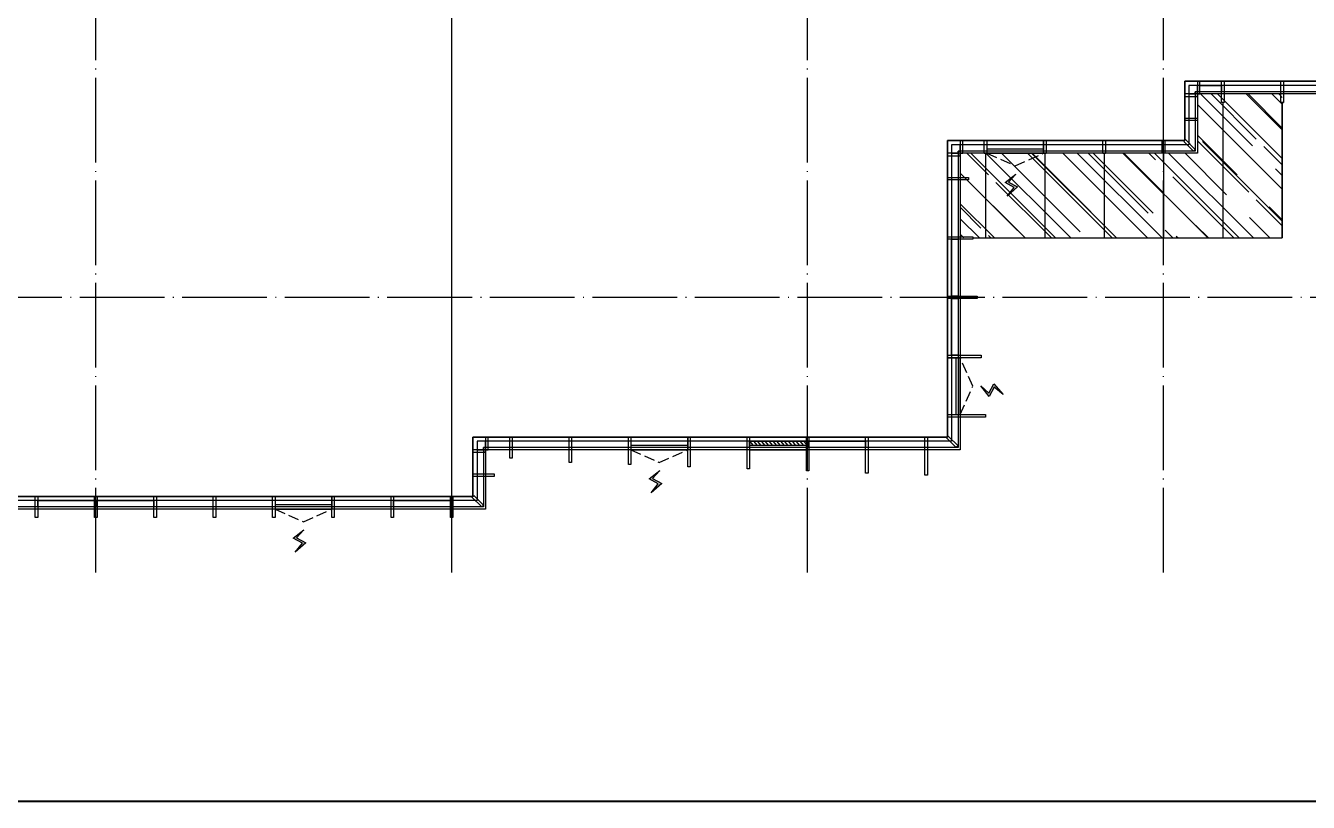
# Model space of a CAD drawing. Extents: x -186750 to 855523, y -12902 to 560425.
# Drawn here: x 600861 to 631134, y 47475 to 65813 of the extents above; entities that cross this region are included whole.
import ezdxf
from ezdxf.xclip import XClip

# ---------------------------------------------------------------- set-up
doc = ezdxf.new("R2010")
doc.units = 0
doc.header["$LTSCALE"] = 1000
doc.header["$MEASUREMENT"] = 0
doc.header["$XCLIPFRAME"] = 0
for name, pattern in [('10#楼幕墙$0$109-34 轴网$0$L1$0$$AUDIT_BAD_LTYPE1', [0]), ('10#楼幕墙$0$DASH', [0.35, 0.25, -0.1]), ('104-10 轴网$0$DOTE', [2.4200000000000004, 2, -0.2, 0.02, -0.2]), ('X-104 8#10#平面$0$109-34 轴网$0$L1$0$$AUDIT_BAD_LTYPE1', [0]), ('X-104 8#10#平面$0$DASH', [0.35, 0.25, -0.1])]:
    doc.linetypes.add(name, pattern=pattern)
doc.layers.add('10#楼幕墙$0$04-电动窗', color=1, linetype='Continuous', plot=False)
for name, color, linetype in [('10#楼幕墙$0$A-C_玻璃幕墙', 140, 'Continuous'), ('10#楼幕墙$0$A-SUR_看线', 252, 'Continuous'), ('10#楼幕墙$1$A-TECH_结构', 21, 'Continuous'), ('104-10 轴网$0$A_AXIS-轴线', 252, '104-10 轴网$0$DOTE'), ('X-104 8#10#平面$0$A-C_玻璃幕墙', 252, 'Continuous'), ('X-104 8#10#平面$0$A-SUR_看线', 252, 'Continuous'), ('X-104 8#10#平面$0$A-TECH_结构', 252, 'Continuous'), ('X-104 8#10#平面$0$EH_玻璃', 252, 'Continuous')]:
    doc.layers.add(name, color=color, linetype=linetype)

# ---------------------------------------------------------------- blocks, each defined once
blk = doc.blocks.new('104-8910 结构')
at = {"layer": 'Defpoints'}
blk.add_lwpolyline([(-19000, -118200), (61000, -118200.0000000002), (60999.99999999996, 41799.99999999983), (-19000, 41799.99999999996)], close=True, dxfattribs=at)
blk = doc.blocks.new('图框-A1')
at = {"const_width": 0.5}
blk.add_lwpolyline([(765.9999999999966, 584), (25.00000000000045, 584), (25.00000000000045, 10), (766.0000000000002, 10)], close=True, dxfattribs=at)
blk = doc.blocks.new('104-10 轴网')
at = {"layer": '104-10 轴网$0$A_AXIS-轴线', "linetype": '104-10 轴网$0$DOTE'}
for p, q in [((8399.999999999949, -6500.000000000015), (8400.000000000211, 40100.00000000004)), ((16799.99999999992, -6500.000000000015), (16800.00000000021, 40100.00000000004)), ((25199.99999999992, -6500.000000000015), (25200.00000000021, 40100.00000000004)), ((33599.99999999995, -6500.000000000015), (33600.00000000021, 40100.00000000004)), ((-6500.000000000022, -1.477928890381008e-11), (48500.00000000018, 4.342837200965732e-11))]:
    blk.add_line(p, q, dxfattribs=at)
at = {"layer": 'Defpoints'}
blk.add_lwpolyline([(-16049.99999999992, 45500.00000000001), (58050.00000000011, 45499.99999999999), (58050.00000000011, -11900.00000000001), (-16049.99999999998, -11899.99999999996)], close=True, dxfattribs=at)
blk = doc.blocks.new('X-104 8#10#平面$0$rhyseuyi')
at = {"layer": 'X-104 8#10#平面$0$A-TECH_结构', "linetype": 'X-104 8#10#平面$0$109-34 轴网$0$L1$0$$AUDIT_BAD_LTYPE1'}
blk.add_lwpolyline([(-500, 64499.99998456433), (-500, 54700.00000000009), (17300, 54700.00000000009), (17300, 56100.00000000009), (28500, 56100.00000000009), (28500, 63100.00000000009), (34100, 63100.00000000009), (34100, 64500.00000000009), (45299.99999999999, 64500.00000000009), (45299.99999999999, 75700.00000000009), (46699.99999999999, 75700.00000000009), (46699.99999999999, 96300.00000000009), (33100, 96300.00000000009), (33100, 93500.00000000009), (21900, 93500.00000000009), (21900, 80900.00000000009), (14900.00000000029, 80900.00000000009), (14900.00000000419, 76699.99998604327), (8900.000000004307, 76699.99998604327), (8900.000000000407, 79500.0000000001), (-3300, 79500.00000000009), (-3300, 64499.9999985063)], close=True, dxfattribs=at)
blk = doc.blocks.new('10#楼幕墙$0$$WINLIB2D$00000039')
at = {"color": 0}
for points in [[(-0.4999999999983409, 0.5000000000445652), (-0.4999999999999964, -0.4999999999999716)], [(0.5000000000016591, 0.4999999999536158), (-0.4999999999983409, 0.5000000000445652)], [(0.4999999999983338, -0.5000000000463842), (0.4999999999999609, 0.4999999999999432)], [(-0.499999999999428, 0.1666666667124446), (0.500000000000572, 0.1666666666205998)], [(-0.4518745131427302, -0.1666666666260284), (-0.5000000000072298, 0.08358586507802102)], [(-0.3838834764901549, -0.166666666632409), (-0.4479860405916831, 0.1666666667079113)], [(-0.3158924398378069, -0.166666666637866), (-0.3799950039392748, 0.1666666667006353)], [(-0.2479014031851996, -0.166666666645142), (-0.3120039672867243, 0.1666666666951784)], [(-0.1799103665328481, -0.1666666666505989), (-0.2440129306343159, 0.1666666666887977)], [(-0.1119193298802692, -0.1666666666569512), (-0.1760218939817904, 0.1666666666824455)], [(-0.04392829322788927, -0.1666666666633319), (-0.1080308573293216, 0.1666666666760648)], [(0.02406274342471804, -0.1666666666696841), (-0.04003982067680312, 0.1666666666697125)], [(0.09205378007703402, -0.1666666666751411), (0.02795121597557682, 0.1666666666642556)], [(0.1600448167296129, -0.1666666666815217), (0.0959422526280953, 0.1666666666578749)], [(0.2280358533819644, -0.166666666687874), (0.163933289280525, 0.1666666666505989)], [(0.2960268900345753, -0.1666666666942547), (0.231924325933047, 0.1666666666460657)], [(0.3640179266869801, -0.1666666667006069), (0.2999153625854838, 0.166666666639685)], [(0.4320089633395341, -0.1666666667060639), (0.3679063992380058, 0.166666666632409)], [(0.4999999999916831, -0.1666666667115209), (0.4358974358904746, 0.1666666666260568)], [(-0.500000000000572, -0.1666666666214951), (0.499999999999428, -0.1666666667124446)], [(0.4999999999983338, -0.5000000000463842), (-0.5000000000016662, -0.4999999999554348)]]:
    blk.add_lwpolyline(points, dxfattribs=at)
blk = doc.blocks.new('10#楼幕墙$0$$TCHSYS$WIN2D')
for p, q in [((-0.5, 0.5), (0.5, 0.5)), ((-0.5, 0.5), (-0.4999999999999999, -0.5)), ((0.5, 0.5), (0.4999999999999998, -0.5)), ((0.5, 0.1666666666666666), (-0.5, 0.1666666666666666)), ((0.5, -0.1666666666666667), (-0.5, -0.1666666666666667)), ((-0.4999999999999999, -0.5), (0.5, -0.5))]:
    blk.add_line(p, q)
blk = doc.blocks.new('10#楼幕墙$0$开启扇')
at = {"layer": '10#楼幕墙$0$04-电动窗'}
h = blk.add_hatch(color=1, dxfattribs=at)
h.dxf.hatch_style = 1
h.paths.add_polyline_path([(680.5562354524154, 539.9632903847669), (509.7987490945379, 728.6290481947071), (726.3024437201093, 845.9672921814199), (478.2154791858056, 1065.595502953947), (646.9190324007068, 855.8806169162563), (430.4153377751354, 738.5423729295435)])
at = {"linetype": '10#楼幕墙$0$DASH'}
blk.add_lwpolyline([(0, 49.99999999714782), (670, 349.9999999971478), (1340, 49.99999999714782)], dxfattribs=at)
at = {"layer": '10#楼幕墙$0$04-电动窗', "color": 1}
blk.add_lwpolyline([(680.5562354524154, 539.9632903847669), (509.7987490945379, 728.6290481947071), (726.3024437201093, 845.9672921814199), (478.2154791858056, 1065.595502953947), (646.9190324007068, 855.8806169162563), (430.4153377751354, 738.5423729295435), (680.5562354524154, 539.9632903847669)], close=True, dxfattribs=at)
at = {"xscale": -1340, "yscale": 300, "zscale": 1340, "rotation": 180}
blk.add_blockref('10#楼幕墙$0$$TCHSYS$WIN2D', (670, -100), dxfattribs=at)
blk = doc.blocks.new('10#楼幕墙$0$A$C13E80662')
for points in [[(150.0005130732898, 150.2641038001748), (150.0005130732898, 200.2641038001238), (0.0005130732897669077, 200.2641038001238), (0.0005130732897669077, 0.2641038001238485), (150.0005130732898, 0.2641038001238485)], [(150.0005130732898, 0.2641038001747802), (200.0005130733043, 0.2641038001747802), (200.0005130733043, 150.2641038001748), (150.0005130732898, 150.2641038001748)]]:
    blk.add_lwpolyline(points)
blk = doc.blocks.new('10#楼幕墙$0$ii')
blk.add_lwpolyline([(-1339.999257087533, -5.379672802519053e-05), (0.0007429124671034515, -5.379672802519053e-05), (0.0007429124671034515, -150.000053796728), (-1339.999257087533, -150.000053796728)], close=True)
blk = doc.blocks.new('*U439')
blk.add_lwpolyline([(509.9999999971842, 0), (0, 0), (0, 150), (509.9999999971842, 150)], close=True)
blk = doc.blocks.new('10#楼幕墙')
at = {"layer": '10#楼幕墙$0$A-C_玻璃幕墙'}
for points in [[(45600.00000000006, 64200.00000000003), (34400.00000000006, 64200.00000000003), (34400.00000000006, 62800.00000000003), (28800.00000000006, 62800.00000000003), (28800.00000000006, 55800.00000000001), (17600.00000000006, 55800.00000000001), (17600.00000000006, 54400.00000000001), (-799.9999999999418, 54400.00000000001), (-799.9999999999418, 64200.00000000003), (-3599.999999999942, 64200.00000000003), (-3599.999999999942, 79800.00000000003), (9200.000000000058, 79800.00000000003), (9200.000000000058, 77000.00000000003), (14600.00000000006, 77000.00000000003), (14600.00000000006, 81200.00000000003), (21600.00000000006, 81200.00000000003), (21600.00000000006, 93800.00000000003), (32800.00000000006, 93800.00000000003), (32800.00000000006, 96600.00000000003), (47000.00000000006, 96600.00000000003), (47000.00000000006, 75400.00000000003), (45600.00000000006, 75400.00000000003)], [(45550.00000000006, 64250.00000000003), (34350.00000000006, 64250.00000000003), (34350.00000000006, 62850.00000000003), (28750.00000000006, 62850.00000000003), (28750.00000000006, 55850.00000000001), (17550.00000000006, 55850.00000000001), (17550.00000000006, 54450.00000000001), (-749.9999999999418, 54450.00000000001), (-749.9999999999418, 64250.00000000003), (-3549.999999999942, 64250.00000000003), (-3549.999999999942, 79750.00000000003), (9150.000000000058, 79750.00000000003), (9150.000000000058, 76950.00000000003), (14650.00000000006, 76950.00000000003), (14650.00000000006, 81150.00000000003), (21650.00000000006, 81150.00000000003), (21650.00000000006, 93750.00000000003), (32850.00000000006, 93750.00000000003), (32850.00000000006, 96550.00000000003), (46950.00000000006, 96550.00000000003), (46950.00000000006, 75450.00000000003), (45550.00000000006, 75450.00000000003)], [(45400.00000000006, 64400.00000000003), (34200.00000000006, 64400.00000000003), (34200.00000000006, 63000.00000000003), (28600.00000000006, 63000.00000000003), (28600.00000000006, 56000.00000000001), (17400.00000000006, 56000.00000000001), (17400.00000000006, 54600.00000000001), (-599.9999999999418, 54600.00000000001), (-599.9999999999418, 64400.00000000003), (-3399.999999999942, 64400.00000000003), (-3399.999999999942, 79600.00000000003), (9000.000000000058, 79600.00000000003), (9000.000000000058, 76800.00000000003), (14800.00000000006, 76800.00000000003), (14800.00000000006, 81000.00000000003), (21800.00000000006, 81000.00000000003), (21800.00000000006, 93600.00000000003), (33000.00000000006, 93600.00000000003), (33000.00000000006, 96400.00000000003), (46800.00000000006, 96400.00000000003), (46800.00000000006, 75600.00000000003), (45400.00000000006, 75600.00000000003)], [(34400.00000000005, 64200.00000000003), (34460.00000000008, 64200.00000000006), (34460.00000000005, 64500.00000000006), (34400.00000000005, 64500.00000000009)], [(34970.00000000338, 64499.99998604678), (35030.00000000338, 64499.99998604678), (35030.00000000215, 63999.99998601023), (34970.00000000215, 63999.99998601023)], [(36370.0000000046, 64499.99998604678), (36430.0000000046, 64499.99998604678), (36430.00000000466, 63999.99998601023), (36370.00000000466, 63999.99998601023)], [(34400.00000000008, 64140), (34400.00000000005, 64200.00000000003), (34100.00000000005, 64200), (34100.00000000005, 64140)], [(34400, 63629.99998604556), (34400, 63569.99998604556), (34100.00000000268, 63569.99998604556), (34100.00000000268, 63629.99998604556)], [(28800.00000000005, 62800.00000000003), (28860.00000000008, 62800.00000000006), (28860.00000000005, 63100.00000000006), (28800.00000000005, 63100.00000000009)], [(29430.00000000425, 62799.99998604515), (29370.00000000425, 62799.99998604515), (29370.00000000425, 63099.9999860448), (29430.00000000425, 63099.9999860448)], [(30830.00000000425, 62799.99998604498), (30770.00000000425, 62799.99998604498), (30770.00000000425, 63099.99998604463), (30830.00000000425, 63099.99998604463)], [(32230.00000000425, 62799.99998604498), (32170.00000000425, 62799.99998604498), (32170.00000000425, 63099.99998604463), (32230.00000000425, 63099.99998604463)], [(33630.00000000425, 62799.99998604498), (33570.00000000425, 62799.99998604498), (33570.00000000425, 63099.99998604463), (33630.00000000425, 63099.99998604463)], [(34078.78679656447, 63078.78679656444), (34121.21320343571, 63121.21320343562), (34350.00000000006, 62892.42640687127), (34307.57359312888, 62850.00000000009)], [(28800.00000000008, 62740), (28800.00000000005, 62800.00000000003), (28500.00000000005, 62800), (28500.00000000005, 62740)], [(29000.00000000175, 62229.99998604241), (29000.00000000175, 62169.99998604241), (28500.00000000437, 62169.9999860434), (28500.00000000437, 62229.9999860434)], [(29100.00000000175, 60829.99998604241), (29100.00000000175, 60769.99998604241), (28500.00000000437, 60769.9999860434), (28500.00000000437, 60829.9999860434)], [(29200.00000000169, 59430.00000000009), (29200.00000000169, 59370.00000000009), (28500.00000000437, 59369.9999860434), (28500.00000000437, 59429.9999860434)], [(29300.00000000169, 58029.99998604241), (29300.00000000169, 57969.99998604241), (28500.00000000437, 57969.9999860434), (28500.00000000437, 58029.9999860434)], [(29400.00000000169, 56629.99998604241), (29400.00000000169, 56569.99998604241), (28500.00000000437, 56569.9999860434), (28500.00000000437, 56629.9999860434)], [(17600.00000000005, 55800.00000000001), (17660.00000000008, 55800.00000000004), (17660.00000000005, 56100.00000000004), (17600.00000000005, 56100.00000000007)], [(18230.00000000419, 55599.99998604218), (18170.00000000419, 55599.99998604218), (18170.00000000419, 56099.99998604265), (18230.00000000419, 56099.99998604265)], [(19630.00000000419, 55499.99998604218), (19570.00000000419, 55499.99998604218), (19570.00000000419, 56099.99998604265), (19630.00000000419, 56099.99998604265)], [(21030.00000000419, 55449.99998604399), (20970.00000000419, 55449.99998604399), (20970.00000000419, 56099.99998604265), (21030.00000000419, 56099.99998604265)], [(22430.00000000279, 55399.99998604212), (22370.00000000279, 55399.99998604212), (22370.00000000419, 56099.99998604265), (22430.00000000419, 56099.99998604265)], [(23830.00000000419, 55349.99998604212), (23770.00000000419, 55349.99998604212), (23770.00000000419, 56099.99998604265), (23830.00000000419, 56099.99998604265)], [(25230.00000000006, 55299.99998604212), (25170.00000000006, 55299.99998604212), (25170.00000000419, 56099.99998604265), (25230.00000000419, 56099.99998604265)], [(26630.00000000419, 55249.99998604212), (26570.00000000419, 55249.99998604212), (26570.00000000419, 56099.99998604265), (26630.00000000419, 56099.99998604265)], [(28030.00000000285, 55199.99998604212), (27970.00000000285, 55199.99998604212), (27970.00000000419, 56099.99998604265), (28030.00000000419, 56099.99998604265)], [(28478.78679656447, 56078.78679656444), (28521.21320343571, 56121.21320343562), (28750.00000000006, 55892.42640687127), (28707.57359312888, 55850.00000000009)], [(17600.00000000008, 55739.99999999999), (17600.00000000005, 55800.00000000001), (17300.00000000005, 55799.99999999999), (17300.00000000005, 55739.99999999999)], [(17800.00000000076, 55229.9999860434), (17800.00000000076, 55169.9999860434), (17300.00000000431, 55169.9999860434), (17300.00000000431, 55229.9999860434)], [(7030.000000004191, 54199.9999860434), (6970.000000004191, 54199.9999860434), (6970.000000004191, 54699.99998604451), (7030.000000004191, 54699.99998604451)], [(8430.000000004191, 54199.9999860434), (8370.000000004191, 54199.9999860434), (8370.000000004191, 54699.99998604451), (8430.000000004191, 54699.99998604451)], [(9830.000000004191, 54199.9999860434), (9770.000000004191, 54199.9999860434), (9770.000000004191, 54699.99998604451), (9830.000000004191, 54699.99998604451)], [(11230.00000000419, 54199.9999860434), (11170.00000000419, 54199.9999860434), (11170.00000000419, 54699.99998604451), (11230.00000000419, 54699.99998604451)], [(12630.00000000419, 54199.9999860434), (12570.00000000419, 54199.9999860434), (12570.00000000419, 54699.99998604451), (12630.00000000419, 54699.99998604451)], [(14030.00000000419, 54199.9999860434), (13970.00000000419, 54199.9999860434), (13970.00000000419, 54699.99998604451), (14030.00000000419, 54699.99998604451)], [(15430.00000000419, 54199.9999860434), (15370.00000000419, 54199.9999860434), (15370.00000000419, 54699.99998604451), (15430.00000000419, 54699.99998604451)], [(16830.00000000419, 54199.9999860434), (16770.00000000419, 54199.9999860434), (16770.00000000419, 54699.99998604451), (16830.00000000419, 54699.99998604451)], [(17278.8685679023, 54678.86858185913), (17321.29497477354, 54721.29498873031), (17550.08177133795, 54492.50819216584), (17507.65536446677, 54450.08178529466)]]:
    blk.add_lwpolyline(points, close=True, dxfattribs=at)
at = {"layer": '10#楼幕墙$0$A-SUR_看线'}
for p, q in [((36370.0000000046, 63999.99998601017), (36430.0000000046, 63999.99998601017)), ((29370.00000000413, 62799.99998604474), (29430.00000000413, 62799.99998604474)), ((30770.00000000413, 62799.99998604463), (30830.00000000413, 62799.99998604463)), ((32170.00000000413, 62799.99998604463), (32230.00000000413, 62799.99998604463))]:
    blk.add_line(p, q, dxfattribs=at)
at = {"layer": '10#楼幕墙$1$A-TECH_结构'}
blk.add_lwpolyline([(45300.00000000006, 64500.00000000003), (34100.00000000006, 64500.00000000003), (34100.00000000006, 63100.00000000003), (28500.00000000006, 63100.00000000003), (28500.00000000006, 56100.00000000001), (17300.00000000006, 56100.00000000001), (17300.00000000006, 54700.00000000001), (-499.9999999999418, 54700.00000000001), (-499.9999999999418, 64500.00000000003), (-3299.999999999942, 64500.00000000003), (-3299.999999999942, 79500.00000000003), (8900.000000000058, 79500.00000000003), (8900.000000000058, 76700.00000000003), (14900.00000000006, 76700.00000000003), (14900.00000000006, 80900.00000000003), (21900.00000000006, 80900.00000000003), (21900.00000000006, 93500.00000000003), (33100.00000000006, 93500.00000000003), (33100.00000000006, 96300.00000000003), (46700.00000000006, 96300.00000000003), (46700.00000000006, 75700.00000000003), (45300.00000000006, 75700.00000000003)], close=True, dxfattribs=at)
at = {"layer": '10#楼幕墙$0$A-C_玻璃幕墙'}
for name, p, rotation in [('10#楼幕墙$0$A$C13E80662', (34199.73589619993, 64400.00051307332), 270), ('*U439', (34969.99951504376, 64399.9996879416), 180), ('10#楼幕墙$0$A$C13E80662', (28599.73589619993, 63000.00051307332), 270), ('10#楼幕墙$0$ii', (28750.00000000652, 59429.9999860434), 270), ('10#楼幕墙$0$ii', (28750.0000538007, 58029.99998105856), 270), ('10#楼幕墙$0$A$C13E80662', (17399.73589619993, 56000.0005130733), 270), ('10#楼幕墙$0$ii', (23830.00000000413, 55849.99998604335), 180), ('10#楼幕墙$0$ii', (25230.00000000413, 55849.99998604335), 180), ('10#楼幕墙$0$ii', (7030.000000004133, 54449.99998604346), 180), ('10#楼幕墙$0$ii', (8430.000000004133, 54449.99998604346), 180), ('10#楼幕墙$0$ii', (15430.00000000413, 54449.9999860434), 180)]:
    blk.add_blockref(name, p, dxfattribs=dict(at, rotation=rotation))
at = {"layer": '10#楼幕墙$0$A-C_玻璃幕墙', "linetype": '10#楼幕墙$0$109-34 轴网$0$L1$0$$AUDIT_BAD_LTYPE1', "xscale": -1}
for p, rotation in [((29430.00000000413, 62849.99998604509), 180), ((29430.00000000413, 62849.99998604335), 180), ((28750.00000000437, 56629.99998604345), 270), ((21030.00000000419, 55849.99998604265), 180), ((12630.00000000419, 54449.9999860423), 180)]:
    blk.add_blockref('10#楼幕墙$0$开启扇', p, dxfattribs=dict(at, rotation=rotation))
at = {"layer": 'Defpoints', "color": 2, "linetype": '10#楼幕墙$0$109-34 轴网$0$L1$0$$AUDIT_BAD_LTYPE1', "xscale": 1340, "yscale": 300, "zscale": -1340, "rotation": 180}
blk.add_blockref('10#楼幕墙$0$$WINLIB2D$00000039', (24500.00000000413, 55949.99998604333), dxfattribs=at)
blk = doc.blocks.new('X-104 8#10#平面')
at = {"layer": 'X-104 8#10#平面$0$EH_玻璃'}
h = blk.add_hatch(dxfattribs=at)
h.set_pattern_fill('AR-RROOF', color=256, scale=600, angle=-45.00000000000003)
h.set_pattern_definition([(314.9999999999999, (16430.00000000628, 129999.9999860433), (1724.209175245277, -646.5784407169797), [11430, -1524, 3810, -762]), (314.9999999999999, (17416.03212209965, 129552.783231214), (177.8090711971697, 1255.439805725468), [2286, -251.46, 4572, -571.5]), (314.9999999999999, (17157.40074581291, 130188.5853645857), (3162.846205840555, -2440.833613706597), [6096, -1066.8, 3048, -762])])
h.paths.add_polyline_path([(28800.00000000006, 62799.99998604335), (34400.00000000006, 62799.99998604335), (34400.00000000006, 64200.00000000076), (36400.00000000771, 64199.99998604337), (36400.00000000125, 60799.99998604326), (28800.00000000006, 60799.9999860433)])
at = {"layer": 'X-104 8#10#平面$0$A-C_玻璃幕墙'}
for p, q in [((35000.0000000041, 63999.9999860102), (35000.0000000041, 60799.9999860433)), ((36400.00000000451, 63999.9999860102), (36400.00000000445, 60799.9999860433)), ((29400.0000000041, 62799.9999860447), (29400.0000000041, 60799.9999860433)), ((30800.0000000041, 62799.99998604458), (30800.0000000041, 60799.9999860433)), ((32200.0000000041, 62799.99998604458), (32200.0000000041, 60799.9999860433)), ((33600.00000000387, 62800), (33600.00000000387, 60799.9999860433))]:
    blk.add_line(p, q, dxfattribs=at)
blk.add_lwpolyline([(29100.00000000163, 60799.99998604231), (36400.00000000509, 60799.9999860433), (36400.00000000388, 63999.9999860102)], dxfattribs=at)
at = {"layer": 'X-104 8#10#平面$0$A-SUR_看线'}
for p, q in [((36370.00000000451, 63999.9999860102), (36430.00000000451, 63999.9999860102)), ((29370.0000000041, 62799.9999860447), (29430.0000000041, 62799.9999860447)), ((30770.0000000041, 62799.99998604458), (30830.0000000041, 62799.99998604458)), ((32170.0000000041, 62799.99998604458), (32230.0000000041, 62799.99998604458))]:
    blk.add_line(p, q, dxfattribs=at)
at = {"layer": 'X-104 8#10#平面$0$A-SUR_看线', "linetype": 'X-104 8#10#平面$0$DASH', "ltscale": 2, "const_width": 30}
blk.add_lwpolyline([(16800.00000000002, 67450.00000000004), (16800.00000000002, 54700.00000000001)], dxfattribs=at)
at = {"linetype": 'X-104 8#10#平面$0$109-34 轴网$0$L1$0$$AUDIT_BAD_LTYPE1'}
ref = blk.add_blockref('10#楼幕墙', (0, 0), dxfattribs=at)
XClip(ref).set_block_clipping_path([(-18549.99999999996, -12899.99999999999), (65550.00000000006, 343500.0000000001)])
at = {"xscale": 100, "yscale": 100, "zscale": 100}
blk.add_blockref('图框-A1', (-18550.00000000001, 46500.00000000006), dxfattribs=at)
at = {"linetype": 'X-104 8#10#平面$0$109-34 轴网$0$L1$0$$AUDIT_BAD_LTYPE1'}
ref = blk.add_blockref('104-8910 结构', (-130.000000000302, 165700.0000000001), dxfattribs=at)
XClip(ref).set_block_clipping_path([(-15919.999999999709, -118200.00000000015), (58180.00000000029, -60800.00000000007)])
ref = blk.add_blockref('104-10 轴网', (1.455191522836685e-11, 59400.00000000001))
XClip(ref).set_block_clipping_path([(-16049.999999999925, -11899.999999999949), (58049.99999999998, 45500.000000000095)])
at = {"layer": 'X-104 8#10#平面$0$A-TECH_结构', "linetype": 'X-104 8#10#平面$0$109-34 轴网$0$L1$0$$AUDIT_BAD_LTYPE1'}
blk.add_blockref('X-104 8#10#平面$0$rhyseuyi', (5.820766091346741e-11, -1.164153218269348e-10), dxfattribs=at)

msp = doc.modelspace()

# ---------------------------------------------------------------- block references
msp.add_blockref('X-104 8#10#平面', (594116.4135819954, 2.701728651945793e-09))

doc.saveas('drawing.dxf')
